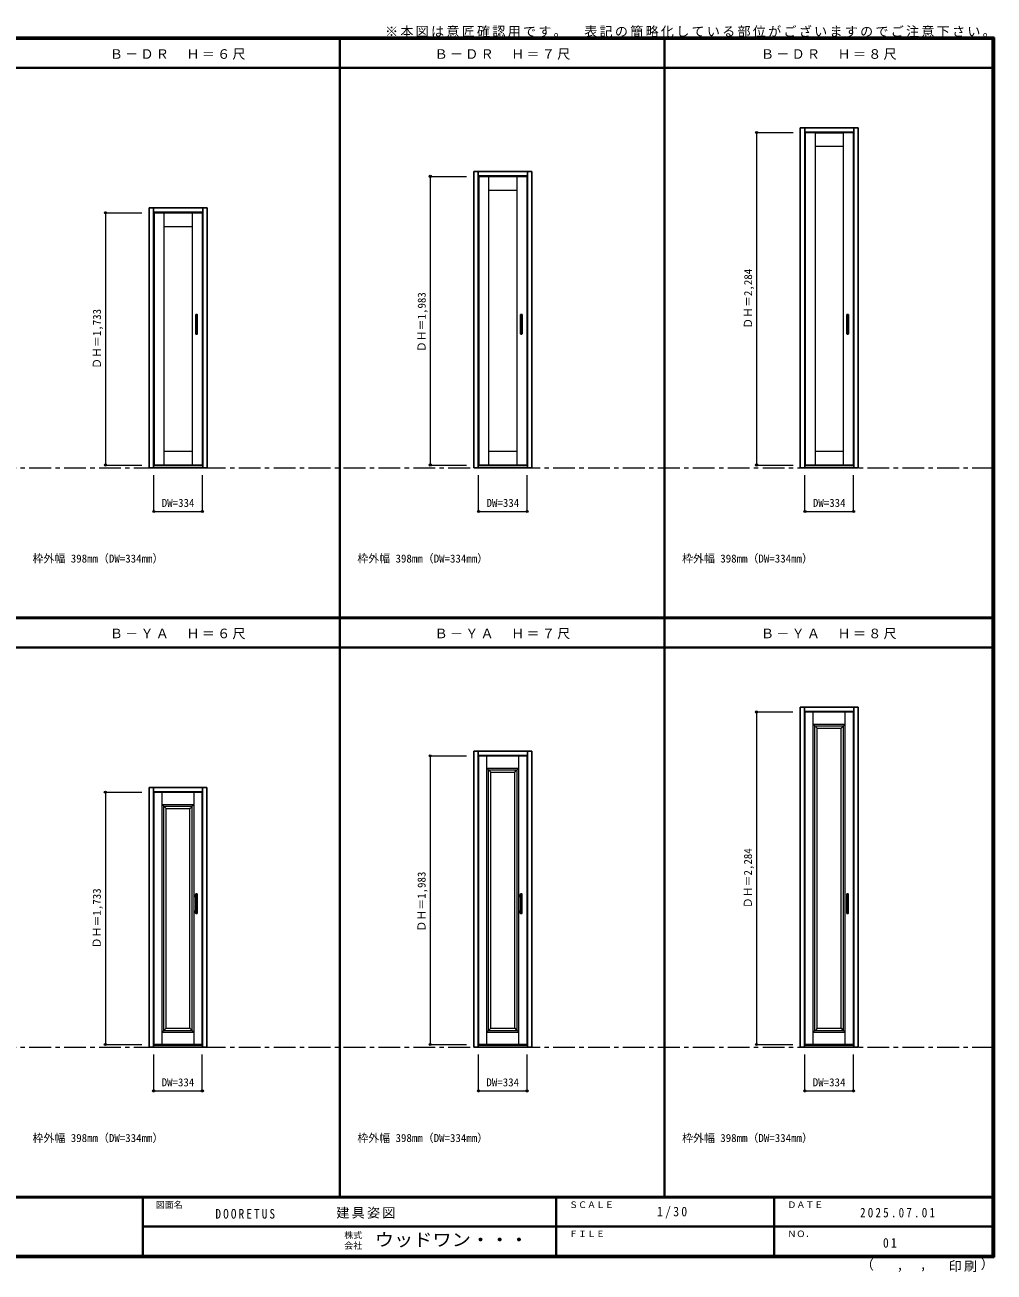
# Model space of a CAD drawing. Units: millimetres, scale not verified. Extents: x -6000 to 5700, y -4307 to 4260.
# Drawn here: x -959 to 5700, y -4307 to 4260 of the extents above; entities that cross this region are included whole.
import ezdxf
from ezdxf.enums import TextEntityAlignment as Align

# ---------------------------------------------------------------- set-up
doc = ezdxf.new("R2010")
doc.units = ezdxf.units.MM
doc.header["$LTSCALE"] = 30
doc.header["$PDMODE"] = 32
doc.header["$PDSIZE"] = 15
doc.linetypes.add('CHAIN1', pattern=[8, 5, -1, 1, -1])
for name, color, linetype, lineweight in [('0-1_通り芯', 7, 'CHAIN1', 18), ('0-2_扉', 3, 'Continuous', 25), ('0-3_仕上げ', 7, 'Continuous', 18), ('0-4_枠', 3, 'Continuous', 25), ('0-7_取手', 7, 'Continuous', 18), ('0-B_寸法', 4, 'Continuous', 9), ('F-1_枠', 6, 'Continuous', 40)]:
    doc.layers.add(name, color=color, linetype=linetype, lineweight=lineweight)
doc.layers.add('0-A_文字', color=7, linetype='Continuous')
doc.layers.add('F-A_文字', color=7, linetype='Continuous')
doc.styles.add('ＭＳ ゴシック', font='')
doc.styles.get('ＭＳ ゴシック').set_extended_font_data('MS Gothic')

msp = doc.modelspace()

# ---------------------------------------------------------------- linework, layer by layer
at = {"layer": '0-1_通り芯'}
for p, q in [((-5490, 1218), (5700, 1218)), ((-5490, -2762.5), (5700, -2762.5))]:
    msp.add_line(p, q, dxfattribs=at)
at = {"layer": '0-2_扉'}
for p, q in [((4734.6, 3521), (4734.6, 1237)), ((2158, 3220), (2158, 1237)), ((2492, 3220), (2158, 3220)), ((2492, 3220), (2492, 1237)), ((260.4, 2970), (260.4, 1237)), ((260.4, 1237), (-73.6, 1237)), ((2492, 1237), (2158, 1237)), ((4734.6, 1237), (4400.6, 1237)), ((4733.78, -459.5), (4733.78, -2743.5)), ((2157.18, -760.5), (2157.18, -2743.5)), ((2491.18, -760.5), (2157.18, -760.5)), ((2491.18, -760.5), (2491.18, -2743.5)), ((259.58, -1010.5), (259.58, -2743.5)), ((259.58, -2743.5), (-74.42, -2743.5)), ((2491.18, -2743.5), (2157.18, -2743.5)), ((4733.78, -2743.5), (4399.78, -2743.5))]:
    msp.add_line(p, q, dxfattribs=at)
for points in [[(4734.6, 3521), (4400.6, 3521), (4400.6, 1237)], [(260.4, 2970), (-73.6, 2970), (-73.6, 1237)], [(4733.78, -459.5), (4399.78, -459.5), (4399.78, -2743.5)], [(259.58, -1010.5), (-74.42, -1010.5), (-74.42, -2743.5)]]:
    msp.add_lwpolyline(points, dxfattribs=at)
at = {"layer": '0-3_仕上げ'}
for p, q in [((4402.02, 3521), (4402.02, 1237)), ((4469.6, 3521), (4469.6, 1237)), ((4469.6, 3519.59), (4665.6, 3519.59)), ((4665.6, 1237), (4665.6, 3521)), ((4733.19, 3521), (4733.19, 1237)), ((4665.6, 3425), (4469.6, 3425)), ((2159.42, 3220), (2159.42, 1237)), ((2227, 3220), (2227, 1237)), ((2227, 3218.59), (2423, 3218.59)), ((2423, 1237), (2423, 3220)), ((2490.59, 3220), (2490.59, 1237)), ((2423, 3124), (2227, 3124)), ((-72.18, 2970), (-72.18, 1237)), ((-4.6, 2970), (-4.6, 1237)), ((-4.6, 2968.59), (191.4, 2968.59)), ((191.4, 1237), (191.4, 2970)), ((258.99, 2970), (258.99, 1237)), ((191.4, 2874), (-4.6, 2874)), ((-4.6, 1333), (191.4, 1333)), ((2227, 1333), (2423, 1333)), ((4469.6, 1333), (4665.6, 1333)), ((-4.6, 1238.41), (191.4, 1238.41)), ((2227, 1238.41), (2423, 1238.41)), ((4469.6, 1238.41), (4665.6, 1238.41)), ((4456.78, -2743.5), (4456.78, -459.5)), ((4676.78, -2743.5), (4676.78, -459.5)), ((4468.78, -555.5), (4456.78, -543.5)), ((4456.78, -543.5), (4676.78, -543.5)), ((4468.78, -555.5), (4664.78, -555.5)), ((4468.78, -2647.5), (4468.78, -555.5)), ((4484.78, -571.5), (4474.32, -561.03)), ((4648.78, -571.5), (4659.08, -561.2)), ((4648.78, -2631.5), (4648.78, -571.5)), ((4676.78, -543.5), (4664.78, -555.5)), ((4664.78, -2647.5), (4664.78, -555.5)), ((2214.18, -2743.5), (2214.18, -760.5)), ((2434.18, -2743.5), (2434.18, -760.5)), ((2226.18, -856.5), (2214.18, -844.5)), ((2214.18, -844.5), (2434.18, -844.5)), ((2226.18, -856.5), (2422.18, -856.5)), ((2226.18, -2647.5), (2226.18, -856.5)), ((2434.18, -844.5), (2422.18, -856.5)), ((2422.18, -2647.5), (2422.18, -856.5)), ((2242.18, -872.5), (2231.72, -862.03)), ((2406.18, -872.5), (2416.48, -862.2)), ((2406.18, -2631.5), (2406.18, -872.5)), ((-17.42, -2743.5), (-17.42, -1010.5)), ((202.58, -2743.5), (202.58, -1010.5)), ((-5.42, -1106.5), (-17.42, -1094.5)), ((-17.42, -1094.5), (202.58, -1094.5)), ((-5.42, -1106.5), (190.58, -1106.5)), ((-5.42, -2647.5), (-5.42, -1106.5)), ((10.58, -1122.5), (0.12, -1112.03)), ((174.58, -1122.5), (184.88, -1112.2)), ((202.58, -1094.5), (190.58, -1106.5)), ((190.58, -2647.5), (190.58, -1106.5)), ((174.58, -2631.5), (174.58, -1122.5)), ((-5.42, -2647.5), (-17.42, -2659.5)), ((-5.42, -2647.5), (190.58, -2647.5)), ((10.58, -2631.5), (0.12, -2641.96)), ((190.58, -2647.5), (202.58, -2659.5)), ((2226.18, -2647.5), (2214.18, -2659.5)), ((2226.18, -2647.5), (2422.18, -2647.5)), ((2242.18, -2631.5), (2231.72, -2641.96)), ((2422.18, -2647.5), (2434.18, -2659.5)), ((4468.78, -2647.5), (4456.78, -2659.5)), ((4468.78, -2647.5), (4664.78, -2647.5)), ((4484.78, -2631.5), (4474.32, -2641.96)), ((4664.78, -2647.5), (4676.78, -2659.5)), ((-17.42, -2659.5), (202.58, -2659.5)), ((2214.18, -2659.5), (2434.18, -2659.5)), ((4456.78, -2659.5), (4676.78, -2659.5))]:
    msp.add_line(p, q, dxfattribs=at)
for points in [[(4484.78, -2631.5), (4484.78, -571.5), (4648.78, -571.5)], [(2242.18, -2631.5), (2242.18, -872.5), (2406.18, -872.5)], [(10.58, -2631.5), (10.58, -1122.5), (174.58, -1122.5)], [(10.58, -2631.5), (174.58, -2631.5), (184.88, -2641.8)], [(2242.18, -2631.5), (2406.18, -2631.5), (2416.48, -2641.8)], [(4484.78, -2631.5), (4648.78, -2631.5), (4659.08, -2641.8)]]:
    msp.add_lwpolyline(points, dxfattribs=at)
at = {"layer": '0-4_枠'}
for p, q in [((4368.6, 1218), (4368.6, 3554)), ((4368.6, 3554), (4766.6, 3554)), ((4398.6, 1218), (4398.6, 3554)), ((4398.6, 3524), (4736.6, 3524)), ((4736.6, 1218), (4736.6, 3554)), ((4766.6, 1218), (4766.6, 3554)), ((2126, 1218), (2126, 3253)), ((2126, 3253), (2524, 3253)), ((2156, 1218), (2156, 3253)), ((2156, 3223), (2494, 3223)), ((2494, 1218), (2494, 3253)), ((2524, 1218), (2524, 3253)), ((-105.6, 1218), (-105.6, 3003)), ((-105.6, 3003), (292.4, 3003)), ((-75.6, 1218), (-75.6, 3003)), ((262.4, 1218), (262.4, 3003)), ((292.4, 1218), (292.4, 3003)), ((-75.6, 2973), (262.4, 2973)), ((-105.6, 1218), (292.4, 1218)), ((-75.6, 1233), (262.4, 1233)), ((2126, 1218), (2524, 1218)), ((2156, 1233), (2494, 1233)), ((4368.6, 1218), (4766.6, 1218)), ((4398.6, 1233), (4736.6, 1233)), ((4367.78, -2762.5), (4367.78, -426.5)), ((4367.78, -426.5), (4765.78, -426.5)), ((4397.78, -2762.5), (4397.78, -426.5)), ((4735.78, -2762.5), (4735.78, -426.5)), ((4765.78, -2762.5), (4765.78, -426.5)), ((4397.78, -456.5), (4735.78, -456.5)), ((2125.18, -2762.5), (2125.18, -727.5)), ((2125.18, -727.5), (2523.18, -727.5)), ((2155.18, -2762.5), (2155.18, -727.5)), ((2155.18, -757.5), (2493.18, -757.5)), ((2493.18, -2762.5), (2493.18, -727.5)), ((2523.18, -2762.5), (2523.18, -727.5)), ((-106.42, -2762.5), (-106.42, -977.5)), ((-106.42, -977.5), (291.58, -977.5)), ((-76.42, -2762.5), (-76.42, -977.5)), ((-76.42, -1007.5), (261.58, -1007.5)), ((261.58, -2762.5), (261.58, -977.5)), ((291.58, -2762.5), (291.58, -977.5)), ((-106.42, -2762.5), (291.58, -2762.5)), ((-76.42, -2747.5), (261.58, -2747.5)), ((2125.18, -2762.5), (2523.18, -2762.5)), ((2155.18, -2747.5), (2493.18, -2747.5)), ((4367.78, -2762.5), (4765.78, -2762.5)), ((4397.78, -2747.5), (4735.78, -2747.5))]:
    msp.add_line(p, q, dxfattribs=at)
at = {"layer": '0-7_取手'}
for p, q in [((213.9, 2250), (213.9, 2268)), ((225.9, 2250), (225.9, 2268)), ((2445.5, 2250), (2445.5, 2268)), ((2457.5, 2250), (2457.5, 2268)), ((4688.1, 2250), (4688.1, 2268)), ((4700.1, 2250), (4700.1, 2268)), ((213.9, 2140), (213.9, 2158)), ((225.9, 2140), (225.9, 2158)), ((2445.5, 2140), (2445.5, 2158)), ((2457.5, 2140), (2457.5, 2158)), ((4688.1, 2140), (4688.1, 2158)), ((4700.1, 2140), (4700.1, 2158)), ((213.08, -1730.5), (213.08, -1712.5)), ((225.08, -1730.5), (225.08, -1712.5)), ((2444.68, -1730.5), (2444.68, -1712.5)), ((2456.68, -1730.5), (2456.68, -1712.5)), ((4687.28, -1730.5), (4687.28, -1712.5)), ((4699.28, -1730.5), (4699.28, -1712.5)), ((213.08, -1840.5), (213.08, -1822.5)), ((225.08, -1840.5), (225.08, -1822.5)), ((2444.68, -1840.5), (2444.68, -1822.5)), ((2456.68, -1840.5), (2456.68, -1822.5)), ((4687.28, -1840.5), (4687.28, -1822.5)), ((4699.28, -1840.5), (4699.28, -1822.5))]:
    msp.add_line(p, q, dxfattribs=at)
at = {"layer": '0-7_取手', "color": 3, "lineweight": 25}
for p, q in [((214.9, 2138), (214.9, 2270)), ((223.9, 2271), (215.9, 2271)), ((224.9, 2138), (224.9, 2270)), ((2446.5, 2138), (2446.5, 2270)), ((2455.5, 2271), (2447.5, 2271)), ((2456.5, 2138), (2456.5, 2270)), ((4689.1, 2138), (4689.1, 2270)), ((4698.1, 2271), (4690.1, 2271)), ((4699.1, 2138), (4699.1, 2270)), ((215.9, 2137), (223.9, 2137)), ((2447.5, 2137), (2455.5, 2137)), ((4690.1, 2137), (4698.1, 2137)), ((214.08, -1842.5), (214.08, -1710.5)), ((223.08, -1709.5), (215.08, -1709.5)), ((224.08, -1842.5), (224.08, -1710.5)), ((2445.68, -1842.5), (2445.68, -1710.5)), ((2454.68, -1709.5), (2446.68, -1709.5)), ((2455.68, -1842.5), (2455.68, -1710.5)), ((4688.28, -1842.5), (4688.28, -1710.5)), ((4697.28, -1709.5), (4689.28, -1709.5)), ((4698.28, -1842.5), (4698.28, -1710.5)), ((215.08, -1843.5), (223.08, -1843.5)), ((2446.68, -1843.5), (2454.68, -1843.5)), ((4689.28, -1843.5), (4697.28, -1843.5))]:
    msp.add_line(p, q, dxfattribs=at)
at = {"layer": '0-7_取手'}
for centre, start, end in [((214.9, 2268), 90, 180), ((214.9, 2250), 180, 270), ((224.9, 2268), 0, 90), ((224.9, 2250), 270, 0), ((2446.5, 2268), 90, 180), ((2446.5, 2250), 180, 270), ((2456.5, 2268), 0, 90), ((2456.5, 2250), 270, 0), ((4689.1, 2268), 90, 180), ((4689.1, 2250), 180, 270), ((4699.1, 2268), 0, 90), ((4699.1, 2250), 270, 0), ((214.9, 2158), 90, 180), ((224.9, 2158), 0, 90), ((2446.5, 2158), 90, 180), ((2456.5, 2158), 0, 90), ((4689.1, 2158), 90, 180), ((4699.1, 2158), 0, 90), ((214.9, 2140), 180, 270), ((224.9, 2140), 270, 0), ((2446.5, 2140), 180, 270), ((2456.5, 2140), 270, 0), ((4689.1, 2140), 180, 270), ((4699.1, 2140), 270, 0), ((214.08, -1712.5), 90, 180), ((224.08, -1712.5), 0, 90), ((2445.68, -1712.5), 90, 180), ((2455.68, -1712.5), 0, 90), ((4688.28, -1712.5), 90, 180), ((4698.28, -1712.5), 0, 90), ((214.08, -1730.5), 180, 270), ((224.08, -1730.5), 270, 0), ((2445.68, -1730.5), 180, 270), ((2455.68, -1730.5), 270, 0), ((4688.28, -1730.5), 180, 270), ((4698.28, -1730.5), 270, 0), ((214.08, -1822.5), 90, 180), ((214.08, -1840.5), 180, 270), ((224.08, -1822.5), 0, 90), ((224.08, -1840.5), 270, 0), ((2445.68, -1822.5), 90, 180), ((2445.68, -1840.5), 180, 270), ((2455.68, -1822.5), 0, 90), ((2455.68, -1840.5), 270, 0), ((4688.28, -1822.5), 90, 180), ((4688.28, -1840.5), 180, 270), ((4698.28, -1822.5), 0, 90), ((4698.28, -1840.5), 270, 0)]:
    msp.add_arc(centre, 1, start, end, dxfattribs=at)
at = {"layer": '0-7_取手', "color": 3, "lineweight": 25}
for centre, start, end in [((215.9, 2270), 90, 180), ((223.9, 2270), 0, 90), ((2447.5, 2270), 90, 180), ((2455.5, 2270), 0, 90), ((4690.1, 2270), 90, 180), ((4698.1, 2270), 0, 90), ((215.9, 2138), 180, 270), ((223.9, 2138), 270, 0), ((2447.5, 2138), 180, 270), ((2455.5, 2138), 270, 0), ((4690.1, 2138), 180, 270), ((4698.1, 2138), 270, 0), ((215.08, -1710.5), 90, 180), ((223.08, -1710.5), 0, 90), ((2446.68, -1710.5), 90, 180), ((2454.68, -1710.5), 0, 90), ((4689.28, -1710.5), 90, 180), ((4697.28, -1710.5), 0, 90), ((215.08, -1842.5), 180, 270), ((223.08, -1842.5), 270, 0), ((2446.68, -1842.5), 180, 270), ((2454.68, -1842.5), 270, 0), ((4689.28, -1842.5), 180, 270), ((4697.28, -1842.5), 270, 0)]:
    msp.add_arc(centre, 1, start, end, dxfattribs=at)
at = {"layer": '0-B_寸法'}
for p, q in [((4068.6, 3521), (4068.6, 1237)), ((4068.6, 3521), (4318.6, 3521)), ((1826, 3220), (1826, 1237)), ((1826, 3220), (2076, 3220)), ((-405.6, 2970), (-405.6, 1237)), ((-405.6, 2970), (-155.6, 2970)), ((-405.6, 1237), (-155.6, 1237)), ((1826, 1237), (2076, 1237)), ((4068.6, 1237), (4318.6, 1237)), ((-73.6, 918), (-73.6, 1168)), ((260.4, 918), (260.4, 1168)), ((2158, 918), (2158, 1168)), ((2492, 918), (2492, 1168)), ((4400.6, 918), (4400.6, 1168)), ((4734.6, 918), (4734.6, 1168)), ((-73.6, 918), (260.4, 918)), ((2158, 918), (2492, 918)), ((4400.6, 918), (4734.6, 918)), ((4067.78, -459.5), (4067.78, -2743.5)), ((4067.78, -459.5), (4317.78, -459.5)), ((1825.18, -760.5), (1825.18, -2743.5)), ((1825.18, -760.5), (2075.18, -760.5)), ((-406.42, -1010.5), (-406.42, -2743.5)), ((-406.42, -1010.5), (-156.42, -1010.5)), ((-406.42, -2743.5), (-156.42, -2743.5)), ((-74.42, -3062.5), (-74.42, -2812.5)), ((259.58, -3062.5), (259.58, -2812.5)), ((1825.18, -2743.5), (2075.18, -2743.5)), ((2157.18, -3062.5), (2157.18, -2812.5)), ((2491.18, -3062.5), (2491.18, -2812.5)), ((4067.78, -2743.5), (4317.78, -2743.5)), ((4399.78, -3062.5), (4399.78, -2812.5)), ((4733.78, -3062.5), (4733.78, -2812.5)), ((-74.42, -3062.5), (259.58, -3062.5)), ((2157.18, -3062.5), (2491.18, -3062.5)), ((4399.78, -3062.5), (4733.78, -3062.5))]:
    msp.add_line(p, q, dxfattribs=at)
at = {"layer": '0-B_寸法', "color": 7}
for p in [(4068.6, 3521), (1826, 3220), (-405.6, 2970), (-405.6, 1237), (1826, 1237), (4068.6, 1237), (-73.6, 918), (260.4, 918), (2158, 918), (2492, 918), (4400.6, 918), (4734.6, 918), (4067.78, -459.5), (1825.18, -760.5), (-406.42, -1010.5), (-406.42, -2743.5), (1825.18, -2743.5), (4067.78, -2743.5), (-74.42, -3062.5), (259.58, -3062.5), (2157.18, -3062.5), (2491.18, -3062.5), (4399.78, -3062.5), (4733.78, -3062.5)]:
    msp.add_point(p, dxfattribs=at)
at = {"layer": 'F-1_枠'}
for p, q in [((-6000, 4175), (5700, 4175)), ((-6000, 4170), (5700, 4170)), ((-6000, 4165), (5700, 4165)), ((1204.8, 4165), (1204.8, -3790)), ((3436.4, 4165), (3436.4, -3790)), ((5690, 4175), (5690, -4205)), ((5695, 4175), (5695, -4205)), ((5700, 4175), (5700, -4205)), ((-6000, 3965), (5700, 3965)), ((-5990, 190.5), (5690, 190.5)), ((-5990, 187.5), (5690, 187.5)), ((-5990, 184.5), (5690, 184.5)), ((-5990, -15.5), (5690, -15.5)), ((5700, -3790), (-6000, -3790)), ((5700, -3795), (-6000, -3795)), ((-150, -3795), (-150, -4195)), ((2690, -3795), (2690, -4195)), ((4190, -3795), (4190, -4195)), ((-150, -3995), (5690, -3995.01)), ((5700, -4195), (-6000, -4195)), ((5700, -4200), (-6000, -4200)), ((5700, -4205), (-6000, -4205))]:
    msp.add_line(p, q, dxfattribs=at)

# ---------------------------------------------------------------- texts
at = {"layer": '0-A_文字', "style": 'ＭＳ ゴシック'}
for p in [(-906.8, 550.5), (1324.8, 550.5), (3556.4, 550.5), (-906.8, -3430), (1324.8, -3430), (3556.4, -3430)]:
    msp.add_text('枠外幅 398mm（DW=334mm）', height=54.99, dxfattribs=at).set_placement(p, align=Align.BOTTOM_LEFT)
at = {"layer": '0-A_文字', "char_height": 65.98, "attachment_point": 7, "style": 'ＭＳ ゴシック'}
for s, insert in [('\\T1.17;※本図は意匠確認用です。\u3000表記の簡略化している部位がございますのでご注意下さい。', (1515, 4175)), ('\\T1.17;Ｂ－ＤＲ\u3000Ｈ＝６尺', (-376, 4020)), ('\\T1.17;Ｂ－ＤＲ\u3000Ｈ＝７尺', (1855.6, 4020)), ('\\T1.17;Ｂ－ＤＲ\u3000Ｈ＝８尺', (4098.2, 4020)), ('\\T1.17;Ｂ－ＹＡ\u3000Ｈ＝６尺', (-376, 39.5)), ('\\T1.17;Ｂ－ＹＡ\u3000Ｈ＝７尺', (1855.6, 39.5)), ('\\T1.17;Ｂ－ＹＡ\u3000Ｈ＝８尺', (4098.2, 39.5))]:
    msp.add_mtext(s, dxfattribs=dict(at, insert=insert))
at = {"layer": '0-B_寸法', "color": 7, "style": 'ＭＳ ゴシック'}
for s, p in [('ＤＨ＝2,284', (4053.6, 2172.75)), ('ＤＨ＝1,983', (1811, 2012.25)), ('ＤＨ＝1,733', (-420.6, 1897.25)), ('ＤＨ＝2,284', (4052.78, -1807.75)), ('ＤＨ＝1,983', (1810.18, -1968.25)), ('ＤＨ＝1,733', (-421.42, -2083.25))]:
    msp.add_text(s, height=54.99, rotation=90, dxfattribs=at).set_placement(p, align=Align.BOTTOM_LEFT)
for p in [(-19.1, 933), (2212.5, 933), (4455.1, 933), (-19.92, -3047.5), (2211.68, -3047.5), (4454.28, -3047.5)]:
    msp.add_text('DW=334', height=54.99, dxfattribs=at).set_placement(p, align=Align.BOTTOM_LEFT)
at = {"layer": 'F-A_文字', "style": 'ＭＳ ゴシック'}
for s, height, p in [('図面名', 43.99, (-60, -3880)), ('ＳＣＡＬＥ', 43.99, (2780, -3880)), ('ＤＡＴＥ', 43.99, (4280, -3880)), ('株式', 43.99, (1235, -4089)), ('ＦＩＬＥ', 43.99, (2780, -4080)), ('ＮＯ．', 43.99, (4280, -4080)), ('会社', 43.99, (1235, -4161)), ('（', 65.98, (4784.03, -4308.31)), (',', 65.98, (5031.28, -4308.31)), (',', 65.98, (5190.2, -4305.53)), ('）', 65.98, (5608.4, -4304.13))]:
    msp.add_text(s, height=height, dxfattribs=at).set_placement(p, align=Align.BOTTOM_LEFT)
at = {"layer": 'F-A_文字', "style": 'ＭＳ ゴシック', "width": 1.1}
msp.add_text('ウッドワン・・・', height=87.98, dxfattribs=at).set_placement((1445, -4155), align=Align.BOTTOM_LEFT)
at = {"layer": 'F-A_文字', "char_height": 65.98, "attachment_point": 7, "style": 'ＭＳ ゴシック'}
for s, insert in [('\\T1.38;\\W0.9;1/30', (3383.75, -3940)), ('\\T1.39;\\W0.85;DOORETUS', (350, -3940.79)), ('\\T1.17;建具姿図', (1180.42, -3940)), ('\\T1.39;\\W0.85;2025.07.01', (4778.75, -3932.5)), ('\\T1.36;\\W0.9;01', (4936.25, -4140)), ('\\T1.17;印刷', (5388.15, -4306.92))]:
    msp.add_mtext(s, dxfattribs=dict(at, insert=insert))

doc.saveas('drawing.dxf')
